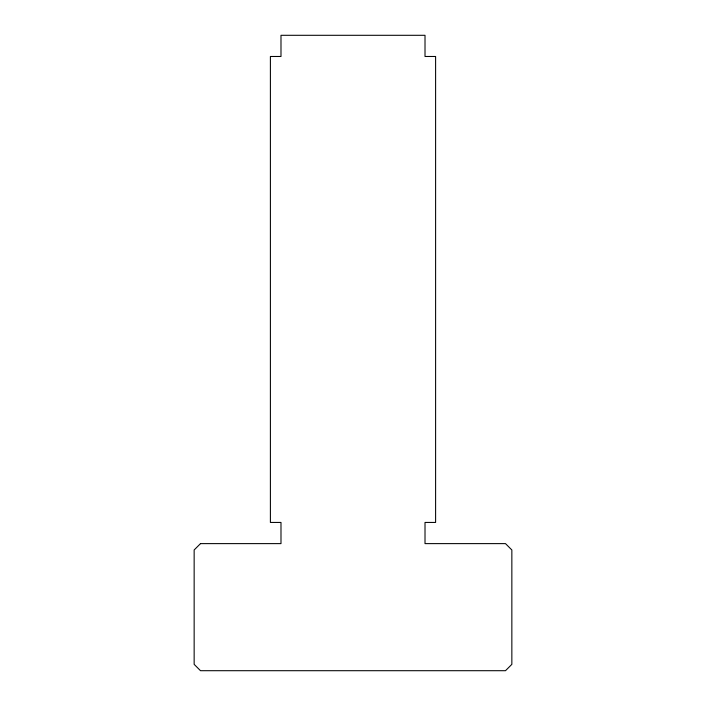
<?xml version="1.0" encoding="UTF-8"?>
<svg xmlns="http://www.w3.org/2000/svg" width="706" height="706" viewBox="0 0 706 706"><rect width="100%" height="100%" fill="white"/><g stroke="black" fill="none" stroke-linecap="round" stroke-linejoin="round"><path stroke-width="1.06" d="M200.504 543.62L194.15 549.974L194.15 664.346L200.504 670.7L505.496 670.7L511.85 664.346L511.85 549.974L505.496 543.62L425.012 543.62L425.012 522.44L435.602 522.44L435.602 56.48L425.012 56.48L425.012 35.3L280.988 35.3L280.988 56.48L270.398 56.48L270.398 522.44L280.988 522.44L280.988 543.62L200.504 543.62"/></g></svg>
